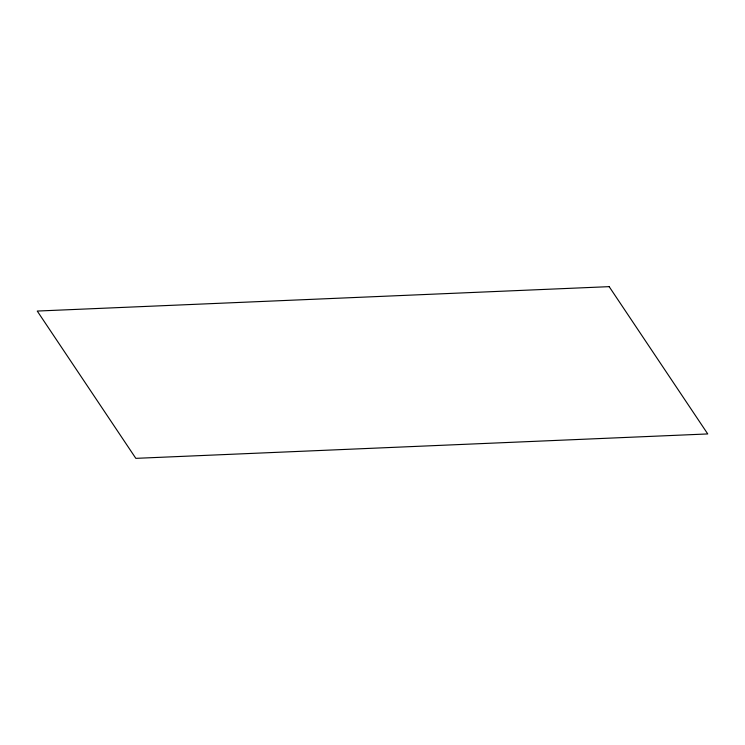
<?xml version="1.0" encoding="UTF-8"?>
<svg xmlns="http://www.w3.org/2000/svg" width="745" height="745" viewBox="0 0 745 745"><rect width="100%" height="100%" fill="white"/><g stroke="black" fill="none" stroke-linecap="round" stroke-linejoin="round"><path stroke-width="1.12" d="M609.168 286.648L37.25 311.056L135.832 458.352L707.75 433.944L609.168 286.648"/></g></svg>
